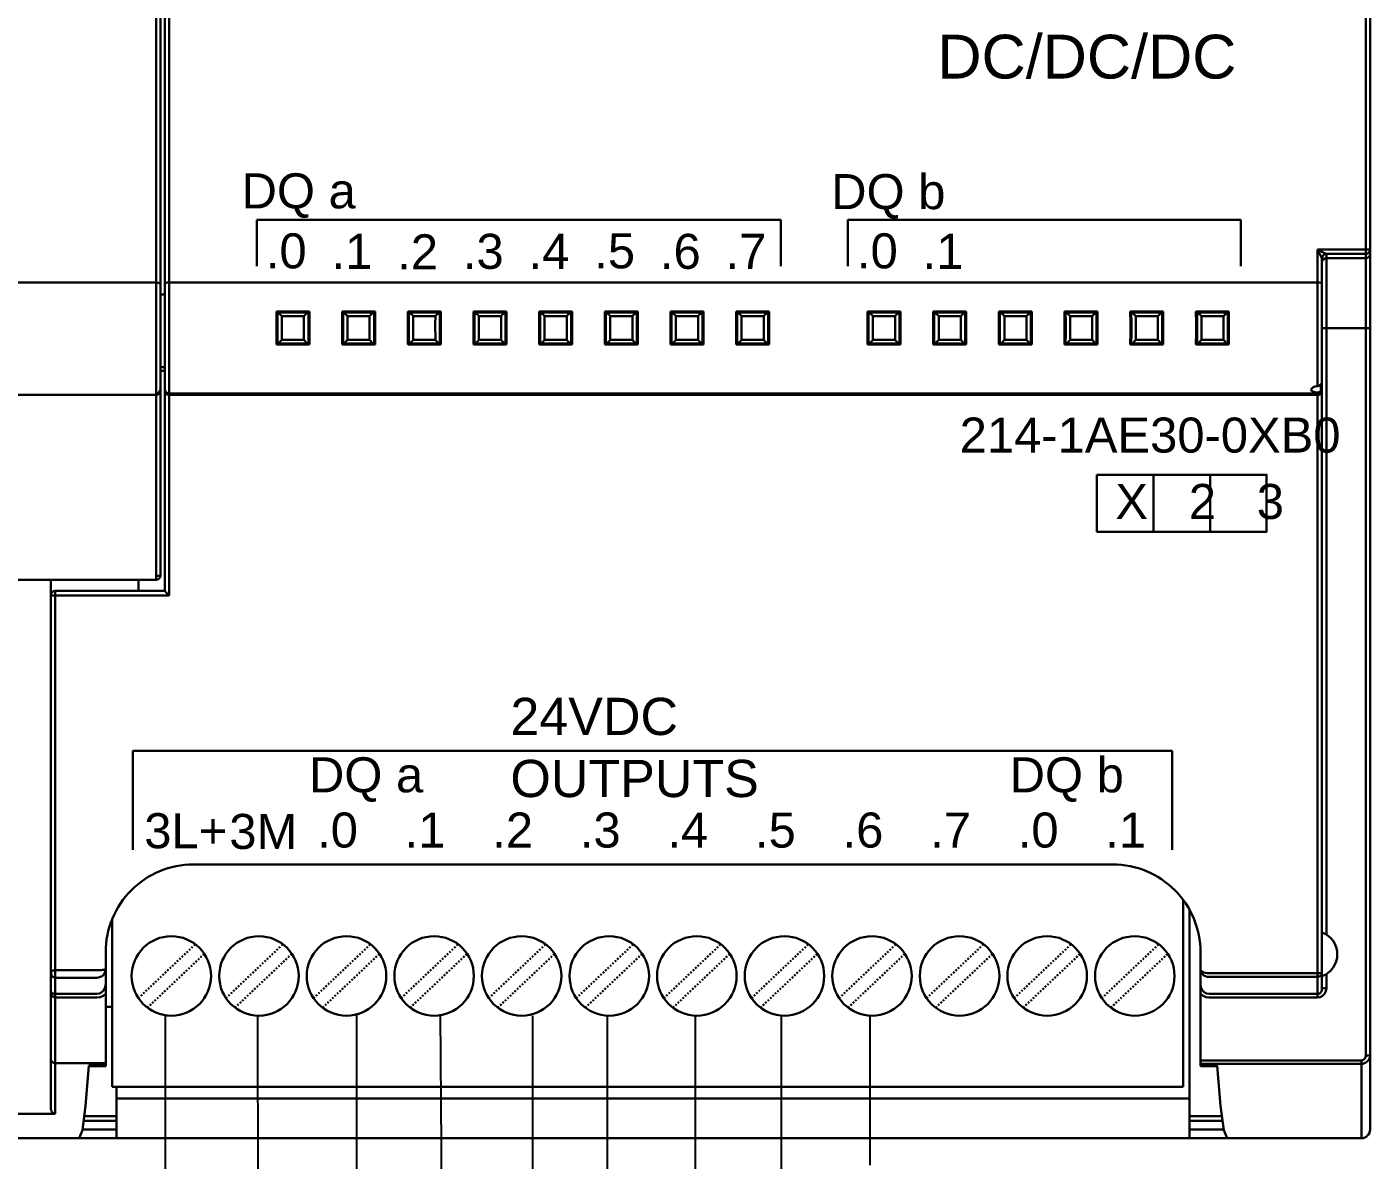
# Model space of a CAD drawing. Extents: x 0 to 414, y 0 to 296.
# Drawn here: x 221.2 to 302.1, y 98.8 to 167.1 of the extents above; entities that cross this region are included whole.
import ezdxf

# ---------------------------------------------------------------- set-up
doc = ezdxf.new("R2010")
doc.units = 0
doc.linetypes.add('DOT', pattern=[0.2, 0.1, -0.1])
doc.layers.get('0').update_dxf_attribs({"lineweight": 30})
for name, color, linetype in [('NEUTRE', 5, 'Continuous'), ('POSITIF', 1, 'Continuous'), ('YEL_14_THHN', 2, 'Continuous')]:
    doc.layers.add(name, color=color, linetype=linetype)
doc.styles.get("Standard").update_dxf_attribs({"font": 'arial.ttf'})

msp = doc.modelspace()

# ---------------------------------------------------------------- linework, layer by layer
at = {"color": 7, "linetype": 'Continuous'}
for p, q in [((302.132, 100.683), (302.132, 231.571)), ((301.868, 105.131), (301.868, 227.122)), ((229.497, 133.14), (229.497, 202.412)), ((229.761, 202.693), (229.761, 132.859)), ((228.969, 133.8), (228.969, 201.751)), ((229.233, 134.064), (229.233, 201.488)), ((298.965, 153.701), (301.868, 153.701)), ((298.965, 153.701), (299.067, 153.651)), ((298.965, 153.701), (299.14, 153.354)), ((298.965, 145.483), (298.965, 153.701)), ((299.067, 153.651), (299.27, 153.55)), ((299.14, 153.354), (299.202, 153.23)), ((299.202, 153.23), (299.219, 153.198)), ((299.229, 145.751), (299.229, 153.177)), ((299.229, 145.344), (299.229, 153.177)), ((299.27, 153.55), (299.388, 153.492)), ((299.388, 153.492), (299.44, 153.467)), ((299.49, 153.445), (301.868, 153.445)), ((299.493, 153.439), (299.493, 112.423)), ((301.868, 153.18), (299.493, 153.18)), ((302.117, 153.622), (302.132, 153.707)), ((302.132, 153.707), (302.132, 153.443)), ((228.969, 151.723), (179.424, 151.723)), ((229.497, 151.617), (229.497, 145.294)), ((298.965, 151.723), (229.761, 151.723)), ((229.497, 150.997), (229.233, 150.997)), ((238.209, 149.968), (236.221, 149.968)), ((236.221, 149.968), (236.283, 149.906)), ((236.283, 149.906), (236.341, 149.905)), ((238.09, 149.905), (236.341, 149.905)), ((238.09, 149.905), (238.148, 149.906)), ((238.209, 149.968), (238.148, 149.906)), ((242.168, 149.968), (240.18, 149.968)), ((240.241, 149.906), (240.18, 149.968)), ((240.241, 149.906), (240.299, 149.905)), ((242.048, 149.905), (240.299, 149.905)), ((242.048, 149.905), (242.106, 149.906)), ((242.106, 149.906), (242.168, 149.968)), ((246.126, 149.968), (244.138, 149.968)), ((244.199, 149.906), (244.138, 149.968)), ((244.199, 149.906), (244.257, 149.905)), ((246.007, 149.905), (244.257, 149.905)), ((246.007, 149.905), (246.064, 149.906)), ((246.064, 149.906), (246.126, 149.968)), ((250.084, 149.968), (248.096, 149.968)), ((248.158, 149.906), (248.096, 149.968)), ((248.158, 149.906), (248.216, 149.905)), ((249.965, 149.905), (248.216, 149.905)), ((249.965, 149.905), (250.023, 149.906)), ((250.023, 149.906), (250.084, 149.968)), ((254.043, 149.968), (252.055, 149.968)), ((252.116, 149.906), (252.055, 149.968)), ((252.116, 149.906), (252.174, 149.905)), ((253.923, 149.905), (252.174, 149.905)), ((253.923, 149.905), (253.981, 149.906)), ((253.981, 149.906), (254.043, 149.968)), ((258.001, 149.968), (256.013, 149.968)), ((256.074, 149.906), (256.013, 149.968)), ((256.074, 149.906), (256.132, 149.905)), ((257.882, 149.905), (256.132, 149.905)), ((257.882, 149.905), (257.939, 149.906)), ((257.939, 149.906), (258.001, 149.968)), ((261.959, 149.968), (259.971, 149.968)), ((260.033, 149.906), (259.971, 149.968)), ((260.033, 149.906), (260.091, 149.905)), ((261.84, 149.905), (260.091, 149.905)), ((261.84, 149.905), (261.898, 149.906)), ((261.898, 149.906), (261.959, 149.968)), ((265.918, 149.968), (263.93, 149.968)), ((263.991, 149.906), (263.93, 149.968)), ((263.991, 149.906), (264.049, 149.905)), ((265.798, 149.905), (264.049, 149.905)), ((265.798, 149.905), (265.856, 149.906)), ((265.856, 149.906), (265.918, 149.968)), ((273.834, 149.968), (271.846, 149.968)), ((271.908, 149.906), (271.846, 149.968)), ((271.908, 149.906), (271.965, 149.905)), ((273.715, 149.905), (271.965, 149.905)), ((273.715, 149.905), (273.773, 149.906)), ((273.773, 149.906), (273.834, 149.968)), ((277.792, 149.968), (275.804, 149.968)), ((275.866, 149.906), (275.804, 149.968)), ((275.866, 149.906), (275.924, 149.905)), ((277.673, 149.905), (275.924, 149.905)), ((277.673, 149.905), (277.731, 149.906)), ((277.731, 149.906), (277.792, 149.968)), ((281.751, 149.968), (279.763, 149.968)), ((279.824, 149.906), (279.763, 149.968)), ((279.824, 149.906), (279.882, 149.905)), ((281.631, 149.905), (279.882, 149.905)), ((281.631, 149.905), (281.689, 149.906)), ((281.689, 149.906), (281.751, 149.968)), ((285.709, 149.968), (283.721, 149.968)), ((283.783, 149.906), (283.721, 149.968)), ((283.783, 149.906), (283.821, 149.906)), ((283.821, 149.906), (283.84, 149.905)), ((285.59, 149.905), (283.84, 149.905)), ((285.59, 149.905), (285.648, 149.906)), ((285.648, 149.906), (285.709, 149.968)), ((289.667, 149.968), (287.679, 149.968)), ((287.741, 149.906), (287.679, 149.968)), ((287.741, 149.906), (287.779, 149.906)), ((287.779, 149.906), (287.799, 149.905)), ((289.548, 149.905), (287.799, 149.905)), ((289.548, 149.905), (289.606, 149.906)), ((289.606, 149.906), (289.667, 149.968)), ((293.626, 149.968), (291.638, 149.968)), ((291.699, 149.906), (291.638, 149.968)), ((291.699, 149.906), (291.738, 149.906)), ((291.738, 149.906), (291.757, 149.905)), ((293.506, 149.905), (291.757, 149.905)), ((293.506, 149.905), (293.564, 149.906)), ((293.564, 149.906), (293.626, 149.968)), ((237.883, 149.689), (236.548, 149.689)), ((238.172, 149.179), (238.171, 149.006)), ((238.171, 149.006), (238.172, 148.831)), ((238.173, 149.338), (238.172, 149.179)), ((238.208, 149.654), (238.183, 149.634)), ((238.183, 149.634), (238.208, 149.539)), ((240.206, 149.634), (240.181, 149.539)), ((240.216, 149.276), (240.215, 149.421)), ((240.217, 149.108), (240.216, 149.276)), ((240.218, 148.931), (240.217, 149.108)), ((241.841, 149.689), (240.506, 149.689)), ((242.131, 149.338), (242.13, 149.179)), ((242.13, 149.179), (242.13, 149.006)), ((242.13, 149.006), (242.13, 148.831)), ((242.167, 149.654), (242.141, 149.634)), ((242.141, 149.634), (242.166, 149.539)), ((244.165, 149.634), (244.139, 149.539)), ((244.175, 149.276), (244.173, 149.421)), ((244.176, 149.108), (244.175, 149.276)), ((244.176, 148.931), (244.176, 149.108)), ((245.8, 149.689), (244.464, 149.689)), ((246.09, 149.338), (246.088, 149.179)), ((246.088, 149.179), (246.088, 149.006)), ((246.088, 149.006), (246.088, 148.831)), ((246.125, 149.654), (246.099, 149.634)), ((246.099, 149.634), (246.125, 149.539)), ((248.123, 149.634), (248.098, 149.539)), ((248.133, 149.276), (248.131, 149.421)), ((248.134, 149.108), (248.133, 149.276)), ((248.134, 148.931), (248.134, 149.108)), ((249.758, 149.689), (248.423, 149.689)), ((250.047, 149.179), (250.046, 149.006)), ((250.046, 149.006), (250.046, 148.831)), ((250.048, 149.338), (250.047, 149.179)), ((250.083, 149.654), (250.058, 149.634)), ((250.058, 149.634), (250.083, 149.539)), ((252.081, 149.634), (252.056, 149.539)), ((252.091, 149.276), (252.09, 149.421)), ((252.092, 149.108), (252.091, 149.276)), ((252.093, 148.931), (252.092, 149.108)), ((253.716, 149.689), (252.381, 149.689)), ((254.006, 149.338), (254.005, 149.179)), ((254.005, 149.179), (254.005, 149.006)), ((254.005, 149.006), (254.005, 148.831)), ((254.042, 149.654), (254.016, 149.634)), ((254.016, 149.634), (254.041, 149.539)), ((256.04, 149.634), (256.014, 149.539)), ((256.05, 149.276), (256.048, 149.421)), ((256.051, 149.108), (256.05, 149.276)), ((256.051, 148.931), (256.051, 149.108)), ((257.675, 149.689), (256.339, 149.689)), ((257.965, 149.338), (257.963, 149.179)), ((257.963, 149.179), (257.963, 149.006)), ((257.963, 149.006), (257.963, 148.831)), ((258, 149.654), (257.974, 149.634)), ((257.974, 149.634), (258, 149.539)), ((259.998, 149.634), (259.972, 149.539)), ((260.008, 149.276), (260.006, 149.421)), ((260.009, 149.108), (260.008, 149.276)), ((260.009, 148.931), (260.009, 149.108)), ((261.633, 149.689), (260.298, 149.689)), ((261.922, 149.179), (261.921, 149.006)), ((261.921, 149.006), (261.921, 148.831)), ((261.923, 149.338), (261.922, 149.179)), ((261.958, 149.654), (261.932, 149.634)), ((261.932, 149.634), (261.958, 149.539)), ((263.956, 149.634), (263.931, 149.539)), ((263.966, 149.276), (263.965, 149.421)), ((263.967, 149.108), (263.966, 149.276)), ((263.968, 148.931), (263.967, 149.108)), ((265.591, 149.689), (264.256, 149.689)), ((265.879, 149.006), (265.88, 148.831)), ((265.917, 149.654), (265.891, 149.634)), ((265.891, 149.634), (265.916, 149.539)), ((271.873, 149.634), (271.847, 149.539)), ((271.883, 149.276), (271.881, 149.421)), ((271.884, 149.108), (271.883, 149.276)), ((271.884, 148.931), (271.884, 149.108)), ((273.508, 149.689), (272.172, 149.689)), ((273.797, 149.179), (273.796, 149.006)), ((273.796, 149.006), (273.796, 148.831)), ((273.798, 149.338), (273.797, 149.179)), ((273.833, 149.654), (273.807, 149.634)), ((273.807, 149.634), (273.833, 149.539)), ((275.831, 149.634), (275.806, 149.539)), ((275.841, 149.276), (275.839, 149.421)), ((275.842, 149.108), (275.841, 149.276)), ((275.842, 148.931), (275.842, 149.108)), ((277.466, 149.689), (276.131, 149.689)), ((277.755, 149.179), (277.754, 149.006)), ((277.754, 149.006), (277.755, 148.831)), ((277.756, 149.338), (277.755, 149.179)), ((277.792, 149.654), (277.766, 149.634)), ((277.766, 149.634), (277.791, 149.539)), ((279.789, 149.634), (279.764, 149.539)), ((279.8, 149.276), (279.798, 149.421)), ((279.801, 149.108), (279.8, 149.276)), ((279.801, 148.931), (279.801, 149.108)), ((281.424, 149.689), (280.089, 149.689)), ((281.715, 149.338), (281.713, 149.179)), ((281.713, 149.179), (281.713, 149.006)), ((281.713, 149.006), (281.713, 148.831)), ((281.75, 149.654), (281.724, 149.634)), ((281.724, 149.634), (281.749, 149.539)), ((283.748, 149.634), (283.722, 149.539)), ((283.758, 149.276), (283.756, 149.421)), ((283.759, 149.108), (283.758, 149.276)), ((283.759, 148.931), (283.759, 149.108)), ((285.383, 149.689), (284.047, 149.689)), ((285.672, 149.179), (285.671, 149.006)), ((285.671, 149.006), (285.671, 148.831)), ((285.673, 149.338), (285.672, 149.179)), ((285.708, 149.654), (285.682, 149.634)), ((285.682, 149.634), (285.708, 149.539)), ((287.706, 149.634), (287.681, 149.539)), ((287.716, 149.276), (287.714, 149.421)), ((287.717, 149.108), (287.716, 149.276)), ((287.717, 148.931), (287.717, 149.108)), ((289.341, 149.689), (288.006, 149.689)), ((289.63, 149.179), (289.629, 149.006)), ((289.629, 149.006), (289.63, 148.831)), ((289.631, 149.338), (289.63, 149.179)), ((289.666, 149.654), (289.641, 149.634)), ((289.641, 149.634), (289.666, 149.539)), ((291.664, 149.634), (291.639, 149.539)), ((291.674, 149.276), (291.673, 149.421)), ((291.676, 149.108), (291.674, 149.276)), ((291.676, 148.931), (291.676, 149.108)), ((293.299, 149.689), (291.964, 149.689)), ((299.229, 148.974), (302.132, 148.974)), ((302.132, 148.974), (302.132, 105.175)), ((236.548, 148.259), (237.883, 148.259)), ((238.172, 148.831), (238.173, 148.666)), ((238.173, 148.666), (238.174, 148.522)), ((238.183, 148.314), (238.208, 148.409)), ((240.206, 148.314), (240.181, 148.409)), ((240.181, 148.294), (240.206, 148.314)), ((240.216, 148.599), (240.217, 148.757)), ((240.217, 148.757), (240.218, 148.931)), ((240.506, 148.259), (241.841, 148.259)), ((242.13, 148.831), (242.131, 148.666)), ((242.131, 148.666), (242.133, 148.522)), ((242.141, 148.314), (242.166, 148.409)), ((244.165, 148.314), (244.139, 148.409)), ((244.139, 148.294), (244.165, 148.314)), ((244.174, 148.599), (244.175, 148.757)), ((244.175, 148.757), (244.176, 148.931)), ((244.464, 148.259), (245.8, 148.259)), ((246.088, 148.831), (246.089, 148.666)), ((246.089, 148.666), (246.091, 148.522)), ((246.099, 148.314), (246.125, 148.409)), ((248.097, 148.294), (248.123, 148.314)), ((248.123, 148.314), (248.098, 148.409)), ((248.132, 148.599), (248.134, 148.757)), ((248.134, 148.757), (248.134, 148.931)), ((248.423, 148.259), (249.758, 148.259)), ((250.046, 148.831), (250.048, 148.666)), ((250.048, 148.666), (250.049, 148.522)), ((250.058, 148.314), (250.083, 148.409)), ((252.081, 148.314), (252.056, 148.409)), ((252.056, 148.294), (252.081, 148.314)), ((252.091, 148.599), (252.092, 148.757)), ((252.092, 148.757), (252.093, 148.931)), ((252.381, 148.259), (253.716, 148.259)), ((254.005, 148.831), (254.006, 148.666)), ((254.006, 148.666), (254.008, 148.522)), ((254.016, 148.314), (254.041, 148.409)), ((256.04, 148.314), (256.014, 148.409)), ((256.014, 148.294), (256.04, 148.314)), ((256.049, 148.599), (256.05, 148.757)), ((256.05, 148.757), (256.051, 148.931)), ((256.339, 148.259), (257.675, 148.259)), ((257.963, 148.831), (257.964, 148.666)), ((257.964, 148.666), (257.966, 148.522)), ((257.974, 148.314), (258, 148.409)), ((259.998, 148.314), (259.972, 148.409)), ((259.972, 148.294), (259.998, 148.314)), ((260.007, 148.599), (260.009, 148.757)), ((260.009, 148.757), (260.009, 148.931)), ((260.298, 148.259), (261.633, 148.259)), ((261.921, 148.831), (261.922, 148.666)), ((261.922, 148.666), (261.924, 148.522)), ((261.932, 148.314), (261.958, 148.409)), ((263.93, 148.294), (263.956, 148.314)), ((263.956, 148.314), (263.931, 148.409)), ((263.966, 148.599), (263.967, 148.757)), ((263.967, 148.757), (263.968, 148.931)), ((264.256, 148.259), (265.591, 148.259)), ((265.88, 148.831), (265.881, 148.666)), ((265.881, 148.666), (265.883, 148.522)), ((265.891, 148.314), (265.916, 148.409)), ((271.873, 148.314), (271.847, 148.409)), ((271.847, 148.294), (271.873, 148.314)), ((271.882, 148.599), (271.884, 148.757)), ((271.884, 148.757), (271.884, 148.931)), ((272.172, 148.259), (273.508, 148.259)), ((273.796, 148.831), (273.797, 148.666)), ((273.797, 148.666), (273.799, 148.522)), ((273.807, 148.314), (273.833, 148.409)), ((275.805, 148.294), (275.831, 148.314)), ((275.831, 148.314), (275.806, 148.409)), ((275.84, 148.599), (275.842, 148.757)), ((275.842, 148.757), (275.842, 148.931)), ((276.131, 148.259), (277.466, 148.259)), ((277.755, 148.831), (277.756, 148.666)), ((277.756, 148.666), (277.758, 148.522)), ((277.766, 148.314), (277.791, 148.409)), ((279.789, 148.314), (279.764, 148.409)), ((279.764, 148.294), (279.789, 148.314)), ((279.799, 148.599), (279.8, 148.757)), ((279.8, 148.757), (279.801, 148.931)), ((280.089, 148.259), (281.424, 148.259)), ((281.713, 148.831), (281.714, 148.666)), ((281.714, 148.666), (281.716, 148.522)), ((281.724, 148.314), (281.749, 148.409)), ((283.748, 148.314), (283.722, 148.409)), ((283.722, 148.294), (283.748, 148.314)), ((283.757, 148.599), (283.759, 148.757)), ((283.759, 148.757), (283.759, 148.931)), ((284.047, 148.259), (285.383, 148.259)), ((285.671, 148.831), (285.672, 148.666)), ((285.672, 148.666), (285.674, 148.522)), ((285.682, 148.314), (285.708, 148.409)), ((287.68, 148.294), (287.706, 148.314)), ((287.706, 148.314), (287.681, 148.409)), ((287.715, 148.599), (287.717, 148.757)), ((287.717, 148.757), (287.717, 148.931)), ((288.006, 148.259), (289.341, 148.259)), ((289.63, 148.831), (289.631, 148.666)), ((289.631, 148.666), (289.632, 148.522)), ((289.641, 148.314), (289.666, 148.409)), ((291.664, 148.314), (291.639, 148.409)), ((291.639, 148.294), (291.664, 148.314)), ((291.674, 148.599), (291.675, 148.757)), ((291.675, 148.757), (291.676, 148.931)), ((291.964, 148.259), (293.299, 148.259)), ((236.221, 147.98), (236.283, 148.041)), ((238.209, 147.98), (236.221, 147.98)), ((236.341, 148.042), (236.283, 148.041)), ((236.341, 148.042), (238.09, 148.042)), ((238.148, 148.041), (238.09, 148.042)), ((238.209, 147.98), (238.148, 148.041)), ((240.241, 148.041), (240.18, 147.98)), ((242.168, 147.98), (240.18, 147.98)), ((240.299, 148.042), (240.241, 148.041)), ((240.299, 148.042), (242.048, 148.042)), ((242.106, 148.041), (242.048, 148.042)), ((242.106, 148.041), (242.168, 147.98)), ((244.199, 148.041), (244.138, 147.98)), ((246.126, 147.98), (244.138, 147.98)), ((244.257, 148.042), (244.199, 148.041)), ((244.257, 148.042), (246.007, 148.042)), ((246.064, 148.041), (246.007, 148.042)), ((246.064, 148.041), (246.126, 147.98)), ((248.158, 148.041), (248.096, 147.98)), ((250.084, 147.98), (248.096, 147.98)), ((248.216, 148.042), (248.158, 148.041)), ((248.216, 148.042), (249.965, 148.042)), ((250.023, 148.041), (249.965, 148.042)), ((250.023, 148.041), (250.084, 147.98)), ((252.116, 148.041), (252.055, 147.98)), ((254.043, 147.98), (252.055, 147.98)), ((252.174, 148.042), (252.116, 148.041)), ((252.174, 148.042), (253.923, 148.042)), ((253.981, 148.041), (253.923, 148.042)), ((253.981, 148.041), (254.043, 147.98)), ((256.074, 148.041), (256.013, 147.98)), ((258.001, 147.98), (256.013, 147.98)), ((256.132, 148.042), (256.074, 148.041)), ((256.132, 148.042), (257.882, 148.042)), ((257.939, 148.041), (257.882, 148.042)), ((257.939, 148.041), (258.001, 147.98)), ((260.033, 148.041), (259.971, 147.98)), ((261.959, 147.98), (259.971, 147.98)), ((260.091, 148.042), (260.033, 148.041)), ((260.091, 148.042), (261.84, 148.042)), ((261.898, 148.041), (261.84, 148.042)), ((261.898, 148.041), (261.959, 147.98)), ((263.991, 148.041), (263.93, 147.98)), ((265.918, 147.98), (263.93, 147.98)), ((264.049, 148.042), (263.991, 148.041)), ((264.049, 148.042), (265.798, 148.042)), ((265.856, 148.041), (265.798, 148.042)), ((265.856, 148.041), (265.918, 147.98)), ((271.908, 148.041), (271.846, 147.98)), ((273.834, 147.98), (271.846, 147.98)), ((271.965, 148.042), (271.908, 148.041)), ((271.965, 148.042), (273.715, 148.042)), ((273.773, 148.041), (273.715, 148.042)), ((273.773, 148.041), (273.834, 147.98)), ((275.866, 148.041), (275.804, 147.98)), ((277.792, 147.98), (275.804, 147.98)), ((275.924, 148.042), (275.866, 148.041)), ((275.924, 148.042), (277.673, 148.042)), ((277.731, 148.041), (277.673, 148.042)), ((277.731, 148.041), (277.792, 147.98)), ((279.824, 148.041), (279.763, 147.98)), ((281.751, 147.98), (279.763, 147.98)), ((279.882, 148.042), (279.824, 148.041)), ((279.882, 148.042), (281.631, 148.042)), ((281.689, 148.041), (281.631, 148.042)), ((281.689, 148.041), (281.751, 147.98)), ((283.783, 148.041), (283.721, 147.98)), ((285.709, 147.98), (283.721, 147.98)), ((283.84, 148.042), (283.783, 148.041)), ((283.84, 148.042), (285.59, 148.042)), ((285.648, 148.041), (285.59, 148.042)), ((285.648, 148.041), (285.709, 147.98)), ((287.741, 148.041), (287.679, 147.98)), ((289.667, 147.98), (287.679, 147.98)), ((287.799, 148.042), (287.741, 148.041)), ((287.799, 148.042), (289.548, 148.042)), ((289.567, 148.042), (289.548, 148.042)), ((289.606, 148.041), (289.567, 148.042)), ((289.606, 148.041), (289.667, 147.98)), ((291.699, 148.041), (291.638, 147.98)), ((293.626, 147.98), (291.638, 147.98)), ((291.757, 148.042), (291.699, 148.041)), ((291.757, 148.042), (293.506, 148.042)), ((293.526, 148.042), (293.506, 148.042)), ((293.564, 148.041), (293.526, 148.042)), ((293.564, 148.041), (293.626, 147.98)), ((229.497, 146.608), (229.233, 146.608)), ((229.497, 146.397), (229.233, 146.397)), ((228.969, 144.945), (179.424, 144.945)), ((229.517, 145.193), (229.497, 145.294)), ((298.965, 145.031), (229.761, 145.031)), ((298.965, 144.942), (229.761, 144.942)), ((298.965, 108.633), (298.965, 145.1)), ((299.163, 145.584), (299.163, 145.178)), ((299.163, 145.178), (299.212, 145.256)), ((299.209, 145.193), (299.229, 145.294)), ((299.212, 145.256), (299.229, 145.344)), ((299.229, 109.163), (299.229, 145.294)), ((228.969, 133.8), (179.424, 133.8)), ((222.636, 101.914), (222.636, 133.8)), ((227.913, 133.141), (227.913, 133.8)), ((222.899, 133.141), (229.497, 133.141)), ((222.899, 133.141), (222.899, 101.614)), ((222.899, 132.859), (229.761, 132.859)), ((231.212, 116.648), (286.628, 116.648)), ((290.864, 103.255), (290.864, 114.519)), ((226.33, 103.255), (226.33, 113.375)), ((291.246, 113.925), (291.246, 100.155)), ((225.934, 110.334), (225.934, 111.37)), ((225.934, 104.505), (225.934, 111.37)), ((291.906, 104.505), (291.906, 111.37)), ((222.899, 110.281), (225.406, 110.281)), ((292.434, 110.1), (298.965, 110.1)), ((222.899, 109.824), (225.406, 109.824)), ((292.434, 109.872), (298.965, 109.872)), ((299.493, 110.053), (299.493, 109.203)), ((225.406, 108.848), (222.899, 108.848)), ((225.406, 108.633), (222.899, 108.633)), ((298.965, 108.848), (292.434, 108.848)), ((298.965, 108.633), (292.434, 108.633)), ((225.934, 108.071), (226.33, 108.071)), ((225.934, 104.678), (222.899, 104.678)), ((224.726, 102.11), (224.92, 104.54)), ((224.916, 104.505), (225.934, 104.505)), ((225.934, 104.54), (224.92, 104.54)), ((301.604, 104.845), (291.906, 104.845)), ((301.604, 104.634), (291.906, 104.634)), ((292.92, 104.54), (291.906, 104.54)), ((292.925, 104.505), (291.906, 104.505)), ((293.114, 102.11), (292.92, 104.54)), ((301.604, 100.155), (301.604, 104.845)), ((290.864, 103.255), (226.33, 103.255)), ((226.594, 103.255), (226.594, 100.155)), ((226.594, 102.543), (291.246, 102.543)), ((222.899, 101.614), (192.684, 101.614)), ((224.606, 101.21), (226.594, 101.21)), ((224.641, 101.474), (226.594, 101.474)), ((291.246, 101.474), (293.199, 101.474)), ((291.246, 101.21), (293.235, 101.21)), ((226.594, 100.683), (224.535, 100.683)), ((293.305, 100.683), (291.246, 100.683)), ((157.521, 100.155), (301.604, 100.155)), ((224.331, 100.155), (213.597, 100.155))]:
    msp.add_line(p, q, dxfattribs=at)
for p, q in [((235.038, 155.499), (266.624, 155.499)), ((235.038, 155.499), (235.038, 152.707)), ((266.624, 155.499), (266.624, 152.707)), ((270.662, 155.499), (294.332, 155.499)), ((270.662, 155.499), (270.662, 152.707)), ((294.332, 155.499), (294.332, 152.707)), ((227.571, 117.538), (227.571, 123.493)), ((227.571, 123.493), (290.211, 123.493)), ((290.211, 117.538), (290.211, 123.493))]:
    msp.add_line(p, q)
at = {"linetype": 'DOT'}
for p, q in [((227.906, 108.595), (231.335, 111.843)), ((233.183, 108.595), (236.613, 111.843)), ((238.461, 108.595), (241.89, 111.843)), ((243.739, 108.595), (247.168, 111.843)), ((249.017, 108.595), (252.446, 111.843)), ((254.294, 108.595), (257.724, 111.843)), ((259.572, 108.595), (263.001, 111.843)), ((264.85, 108.595), (268.279, 111.843)), ((270.128, 108.595), (273.557, 111.843)), ((275.405, 108.595), (278.835, 111.843)), ((280.683, 108.595), (284.112, 111.843)), ((285.961, 108.595), (289.39, 111.843)), ((228.45, 108.02), (231.879, 111.269)), ((233.728, 108.02), (237.157, 111.269)), ((239.006, 108.02), (242.435, 111.269)), ((244.283, 108.02), (247.713, 111.269)), ((249.561, 108.02), (252.99, 111.269)), ((254.839, 108.02), (258.268, 111.269)), ((260.117, 108.02), (263.546, 111.269)), ((265.394, 108.02), (268.824, 111.269)), ((270.672, 108.02), (274.101, 111.269)), ((275.95, 108.02), (279.379, 111.269)), ((281.228, 108.02), (284.657, 111.269)), ((286.505, 108.02), (289.935, 111.269))]:
    msp.add_line(p, q, dxfattribs=at)
at = {"color": 7, "linetype": 'Continuous'}
for points in [[(299.219, 153.198), (299.224, 153.188), (299.227, 153.182)], [(299.227, 153.182), (299.263, 153.313), (299.359, 153.409), (299.49, 153.445)], [(299.227, 153.182), (299.228, 153.179), (299.229, 153.177)], [(299.229, 153.177), (299.264, 153.308), (299.361, 153.404), (299.493, 153.439)], [(299.229, 152.917), (299.249, 153.018), (299.306, 153.103)], [(299.306, 153.103), (299.392, 153.16), (299.493, 153.18)], [(299.44, 153.467), (299.459, 153.458), (299.473, 153.452), (299.483, 153.447), (299.49, 153.445)], [(299.49, 153.445), (299.492, 153.442), (299.493, 153.439)], [(301.868, 153.701), (301.969, 153.702), (302.056, 153.703), (302.112, 153.705), (302.132, 153.707)], [(301.868, 153.445), (301.921, 153.45), (301.977, 153.468), (302.032, 153.501), (302.081, 153.552), (302.117, 153.622)], [(302.132, 153.443), (302.112, 153.342), (302.054, 153.257), (301.969, 153.2), (301.868, 153.18)], [(229.233, 151.617), (229.2, 151.669), (229.106, 151.708), (228.969, 151.723)], [(229.497, 151.617), (229.515, 151.657), (229.569, 151.691), (229.655, 151.715), (229.761, 151.723)], [(299.229, 151.617), (299.211, 151.657), (299.156, 151.691), (299.07, 151.715), (298.965, 151.723)], [(236.221, 147.98), (236.223, 148.639), (236.223, 149.308), (236.221, 149.968)], [(236.283, 149.906), (236.285, 149.287), (236.285, 148.661), (236.283, 148.041)], [(236.341, 149.905), (236.407, 149.834), (236.476, 149.762), (236.548, 149.689)], [(238.09, 149.905), (238.023, 149.834), (237.954, 149.762), (237.883, 149.689)], [(238.148, 148.041), (238.146, 148.661), (238.146, 149.287), (238.148, 149.906)], [(238.209, 147.98), (238.207, 148.639), (238.207, 149.308), (238.209, 149.968)], [(240.18, 147.98), (240.182, 148.639), (240.182, 149.308), (240.18, 149.968)], [(240.241, 149.906), (240.243, 149.287), (240.243, 148.661), (240.241, 148.041)], [(240.299, 149.905), (240.366, 149.834), (240.435, 149.762), (240.506, 149.689)], [(242.048, 149.905), (241.982, 149.834), (241.913, 149.762), (241.841, 149.689)], [(242.106, 148.041), (242.104, 148.661), (242.104, 149.287), (242.106, 149.906)], [(242.168, 147.98), (242.166, 148.639), (242.166, 149.308), (242.168, 149.968)], [(244.138, 147.98), (244.14, 148.639), (244.14, 149.308), (244.138, 149.968)], [(244.199, 149.906), (244.201, 149.287), (244.201, 148.661), (244.199, 148.041)], [(244.257, 149.905), (244.324, 149.834), (244.393, 149.762), (244.464, 149.689)], [(246.007, 149.905), (245.94, 149.834), (245.871, 149.762), (245.8, 149.689)], [(246.064, 148.041), (246.063, 148.661), (246.063, 149.287), (246.064, 149.906)], [(246.126, 147.98), (246.124, 148.639), (246.124, 149.308), (246.126, 149.968)], [(248.096, 147.98), (248.098, 148.639), (248.098, 149.308), (248.096, 149.968)], [(248.158, 149.906), (248.16, 149.287), (248.16, 148.661), (248.158, 148.041)], [(248.216, 149.905), (248.282, 149.834), (248.351, 149.762), (248.423, 149.689)], [(249.965, 149.905), (249.898, 149.834), (249.829, 149.762), (249.758, 149.689)], [(250.023, 148.041), (250.021, 148.661), (250.021, 149.287), (250.023, 149.906)], [(250.084, 147.98), (250.082, 148.639), (250.082, 149.308), (250.084, 149.968)], [(252.055, 147.98), (252.057, 148.639), (252.057, 149.308), (252.055, 149.968)], [(252.116, 149.906), (252.118, 149.287), (252.118, 148.661), (252.116, 148.041)], [(252.174, 149.905), (252.241, 149.834), (252.31, 149.762), (252.381, 149.689)], [(253.923, 149.905), (253.857, 149.834), (253.788, 149.762), (253.716, 149.689)], [(253.981, 148.041), (253.979, 148.661), (253.979, 149.287), (253.981, 149.906)], [(254.043, 147.98), (254.041, 148.639), (254.041, 149.308), (254.043, 149.968)], [(256.013, 147.98), (256.015, 148.639), (256.015, 149.308), (256.013, 149.968)], [(256.074, 149.906), (256.076, 149.287), (256.076, 148.661), (256.074, 148.041)], [(256.132, 149.905), (256.199, 149.834), (256.268, 149.762), (256.339, 149.689)], [(257.882, 149.905), (257.815, 149.834), (257.746, 149.762), (257.675, 149.689)], [(257.939, 148.041), (257.938, 148.661), (257.938, 149.287), (257.939, 149.906)], [(258.001, 147.98), (257.999, 148.639), (257.999, 149.308), (258.001, 149.968)], [(259.971, 147.98), (259.973, 148.639), (259.973, 149.308), (259.971, 149.968)], [(260.033, 149.906), (260.035, 149.287), (260.035, 148.661), (260.033, 148.041)], [(260.091, 149.905), (260.157, 149.834), (260.226, 149.762), (260.298, 149.689)], [(261.84, 149.905), (261.773, 149.834), (261.704, 149.762), (261.633, 149.689)], [(261.898, 148.041), (261.896, 148.661), (261.896, 149.287), (261.898, 149.906)], [(261.959, 147.98), (261.957, 148.639), (261.957, 149.308), (261.959, 149.968)], [(263.93, 147.98), (263.931, 148.639), (263.931, 149.308), (263.93, 149.968)], [(263.991, 149.906), (263.993, 149.287), (263.993, 148.661), (263.991, 148.041)], [(264.049, 149.905), (264.115, 149.834), (264.185, 149.762), (264.256, 149.689)], [(265.798, 149.905), (265.732, 149.834), (265.663, 149.762), (265.591, 149.689)], [(265.856, 148.041), (265.854, 148.661), (265.854, 149.287), (265.856, 149.906)], [(265.918, 147.98), (265.916, 148.639), (265.916, 149.308), (265.918, 149.968)], [(271.846, 147.98), (271.848, 148.639), (271.848, 149.308), (271.846, 149.968)], [(271.908, 149.906), (271.909, 149.287), (271.909, 148.661), (271.908, 148.041)], [(271.965, 149.905), (272.032, 149.834), (272.101, 149.762), (272.172, 149.689)], [(273.715, 149.905), (273.648, 149.834), (273.579, 149.762), (273.508, 149.689)], [(273.773, 148.041), (273.771, 148.661), (273.771, 149.287), (273.773, 149.906)], [(273.834, 147.98), (273.832, 148.639), (273.832, 149.308), (273.834, 149.968)], [(275.804, 147.98), (275.806, 148.639), (275.806, 149.308), (275.804, 149.968)], [(275.866, 149.906), (275.868, 149.287), (275.868, 148.661), (275.866, 148.041)], [(275.924, 149.905), (275.99, 149.834), (276.059, 149.762), (276.131, 149.689)], [(277.673, 149.905), (277.607, 149.834), (277.537, 149.762), (277.466, 149.689)], [(277.731, 148.041), (277.729, 148.661), (277.729, 149.287), (277.731, 149.906)], [(277.792, 147.98), (277.79, 148.639), (277.79, 149.308), (277.792, 149.968)], [(279.763, 147.98), (279.765, 148.639), (279.765, 149.308), (279.763, 149.968)], [(279.824, 149.906), (279.826, 149.287), (279.826, 148.661), (279.824, 148.041)], [(279.882, 149.905), (279.949, 149.834), (280.018, 149.762), (280.089, 149.689)], [(281.631, 149.905), (281.565, 149.834), (281.496, 149.762), (281.424, 149.689)], [(281.689, 148.041), (281.687, 148.661), (281.687, 149.287), (281.689, 149.906)], [(281.751, 147.98), (281.749, 148.639), (281.749, 149.308), (281.751, 149.968)], [(283.721, 147.98), (283.723, 148.639), (283.723, 149.308), (283.721, 149.968)], [(283.783, 149.906), (283.784, 149.287), (283.784, 148.661), (283.783, 148.041)], [(283.84, 149.905), (283.907, 149.834), (283.976, 149.762), (284.047, 149.689)], [(285.59, 149.905), (285.523, 149.834), (285.454, 149.762), (285.383, 149.689)], [(285.648, 148.041), (285.646, 148.661), (285.646, 149.287), (285.648, 149.906)], [(285.709, 147.98), (285.707, 148.639), (285.707, 149.308), (285.709, 149.968)], [(287.679, 147.98), (287.681, 148.639), (287.681, 149.308), (287.679, 149.968)], [(287.741, 149.906), (287.743, 149.287), (287.743, 148.661), (287.741, 148.041)], [(287.799, 149.905), (287.865, 149.834), (287.934, 149.762), (288.006, 149.689)], [(289.548, 149.905), (289.482, 149.834), (289.412, 149.762), (289.341, 149.689)], [(289.606, 148.041), (289.604, 148.661), (289.604, 149.287), (289.606, 149.906)], [(289.667, 147.98), (289.665, 148.639), (289.665, 149.308), (289.667, 149.968)], [(291.638, 147.98), (291.64, 148.639), (291.64, 149.308), (291.638, 149.968)], [(291.699, 149.906), (291.701, 149.287), (291.701, 148.661), (291.699, 148.041)], [(291.757, 149.905), (291.824, 149.834), (291.893, 149.762), (291.964, 149.689)], [(293.506, 149.905), (293.44, 149.834), (293.371, 149.762), (293.299, 149.689)], [(293.564, 148.041), (293.562, 148.661), (293.562, 149.287), (293.564, 149.906)], [(293.626, 147.98), (293.624, 148.639), (293.624, 149.308), (293.626, 149.968)], [(236.548, 149.689), (236.549, 148.735), (236.548, 148.259)], [(237.883, 148.259), (237.882, 149.213), (237.883, 149.689)], [(238.183, 149.634), (238.181, 149.624), (238.179, 149.601), (238.178, 149.567), (238.176, 149.523), (238.175, 149.47), (238.173, 149.338)], [(240.215, 149.421), (240.214, 149.482), (240.212, 149.534), (240.211, 149.576), (240.209, 149.607), (240.208, 149.626), (240.206, 149.634)], [(240.506, 149.689), (240.507, 148.735), (240.506, 148.259)], [(241.841, 148.259), (241.84, 149.213), (241.841, 149.689)], [(242.141, 149.634), (242.139, 149.624), (242.138, 149.601), (242.136, 149.567), (242.135, 149.523), (242.133, 149.47), (242.131, 149.338)], [(244.173, 149.421), (244.172, 149.482), (244.171, 149.534), (244.169, 149.576), (244.168, 149.607), (244.166, 149.626), (244.165, 149.634)], [(244.464, 149.689), (244.465, 148.735), (244.464, 148.259)], [(245.8, 148.259), (245.799, 149.213), (245.8, 149.689)], [(246.099, 149.634), (246.097, 149.624), (246.096, 149.601), (246.094, 149.567), (246.093, 149.523), (246.092, 149.47), (246.09, 149.338)], [(248.131, 149.421), (248.13, 149.482), (248.129, 149.534), (248.128, 149.576), (248.126, 149.607), (248.125, 149.626), (248.123, 149.634)], [(248.423, 149.689), (248.424, 148.735), (248.423, 148.259)], [(249.758, 148.259), (249.757, 149.213), (249.758, 149.689)], [(250.058, 149.634), (250.056, 149.624), (250.054, 149.601), (250.053, 149.567), (250.051, 149.523), (250.05, 149.47), (250.048, 149.338)], [(252.09, 149.421), (252.088, 149.482), (252.087, 149.534), (252.086, 149.576), (252.084, 149.607), (252.083, 149.626), (252.081, 149.634)], [(252.381, 149.689), (252.382, 148.735), (252.381, 148.259)], [(253.716, 148.259), (253.715, 149.213), (253.716, 149.689)], [(254.016, 149.634), (254.014, 149.624), (254.012, 149.601), (254.011, 149.567), (254.01, 149.523), (254.008, 149.47), (254.006, 149.338)], [(256.048, 149.421), (256.047, 149.482), (256.046, 149.534), (256.044, 149.576), (256.043, 149.607), (256.041, 149.626), (256.04, 149.634)], [(256.339, 149.689), (256.34, 148.735), (256.339, 148.259)], [(257.674, 148.259), (257.674, 149.213), (257.674, 149.689)], [(257.974, 149.634), (257.972, 149.624), (257.971, 149.601), (257.969, 149.567), (257.968, 149.523), (257.967, 149.47), (257.965, 149.338)], [(260.006, 149.421), (260.005, 149.482), (260.004, 149.534), (260.002, 149.576), (260.001, 149.607), (259.999, 149.626), (259.998, 149.634)], [(260.298, 149.689), (260.298, 148.735), (260.298, 148.259)], [(261.633, 148.259), (261.632, 149.213), (261.633, 149.689)], [(261.932, 149.634), (261.931, 149.624), (261.929, 149.601), (261.928, 149.567), (261.926, 149.523), (261.925, 149.47), (261.923, 149.338)], [(263.965, 149.421), (263.963, 149.482), (263.962, 149.534), (263.961, 149.576), (263.959, 149.607), (263.958, 149.626), (263.956, 149.634)], [(264.256, 149.689), (264.257, 148.735), (264.256, 148.259)], [(265.591, 148.259), (265.59, 149.213), (265.591, 149.689)], [(265.881, 149.261), (265.88, 149.179), (265.879, 149.006)], [(265.891, 149.634), (265.889, 149.624), (265.887, 149.601), (265.886, 149.567), (265.885, 149.523), (265.883, 149.47), (265.882, 149.408), (265.881, 149.261)], [(271.881, 149.421), (271.88, 149.482), (271.879, 149.534), (271.877, 149.576), (271.876, 149.607), (271.874, 149.626), (271.873, 149.634)], [(272.173, 149.689), (272.173, 148.735), (272.173, 148.259)], [(273.508, 148.259), (273.507, 149.213), (273.508, 149.689)], [(273.807, 149.634), (273.806, 149.624), (273.804, 149.601), (273.803, 149.567), (273.801, 149.523), (273.8, 149.47), (273.798, 149.338)], [(275.839, 149.421), (275.838, 149.482), (275.837, 149.534), (275.836, 149.576), (275.834, 149.607), (275.833, 149.626), (275.831, 149.634)], [(276.131, 149.689), (276.132, 148.735), (276.131, 148.259)], [(277.466, 148.259), (277.465, 149.213), (277.466, 149.689)], [(277.766, 149.634), (277.764, 149.624), (277.762, 149.601), (277.761, 149.567), (277.76, 149.523), (277.758, 149.47), (277.756, 149.338)], [(279.798, 149.421), (279.797, 149.482), (279.795, 149.534), (279.794, 149.576), (279.793, 149.607), (279.791, 149.626), (279.789, 149.634)], [(280.089, 149.689), (280.09, 148.735), (280.089, 148.259)], [(281.424, 148.259), (281.424, 149.213), (281.424, 149.689)], [(281.724, 149.634), (281.722, 149.624), (281.721, 149.601), (281.719, 149.567), (281.718, 149.523), (281.717, 149.47), (281.715, 149.338)], [(283.756, 149.421), (283.755, 149.482), (283.754, 149.534), (283.752, 149.576), (283.751, 149.607), (283.749, 149.626), (283.748, 149.634)], [(284.048, 149.689), (284.048, 148.735), (284.048, 148.259)], [(285.383, 148.259), (285.382, 149.213), (285.383, 149.689)], [(285.682, 149.634), (285.681, 149.624), (285.679, 149.601), (285.677, 149.567), (285.676, 149.523), (285.675, 149.47), (285.673, 149.338)], [(287.714, 149.421), (287.713, 149.482), (287.712, 149.534), (287.711, 149.576), (287.709, 149.607), (287.708, 149.626), (287.706, 149.634)], [(288.006, 149.689), (288.007, 148.735), (288.006, 148.259)], [(289.341, 148.259), (289.34, 149.213), (289.341, 149.689)], [(289.641, 149.634), (289.639, 149.624), (289.637, 149.601), (289.636, 149.567), (289.634, 149.523), (289.633, 149.47), (289.631, 149.338)], [(291.673, 149.421), (291.672, 149.482), (291.67, 149.534), (291.669, 149.576), (291.668, 149.607), (291.666, 149.626), (291.664, 149.634)], [(291.964, 149.689), (291.965, 148.735), (291.964, 148.259)], [(293.299, 148.259), (293.298, 149.213), (293.299, 149.689)], [(236.341, 148.042), (236.407, 148.114), (236.476, 148.186), (236.548, 148.259)], [(238.09, 148.042), (238.023, 148.114), (237.954, 148.186), (237.883, 148.259)], [(238.174, 148.522), (238.176, 148.462), (238.177, 148.411), (238.178, 148.37), (238.18, 148.34), (238.181, 148.321), (238.183, 148.314)], [(240.206, 148.314), (240.208, 148.322), (240.21, 148.342), (240.211, 148.374), (240.212, 148.416), (240.214, 148.468), (240.216, 148.599)], [(240.299, 148.042), (240.366, 148.114), (240.435, 148.186), (240.506, 148.259)], [(242.048, 148.042), (241.982, 148.114), (241.913, 148.186), (241.841, 148.259)], [(242.133, 148.522), (242.134, 148.462), (242.135, 148.411), (242.136, 148.37), (242.138, 148.34), (242.139, 148.321), (242.141, 148.314)], [(244.165, 148.314), (244.166, 148.322), (244.168, 148.342), (244.169, 148.374), (244.171, 148.416), (244.172, 148.468), (244.174, 148.599)], [(244.257, 148.042), (244.324, 148.114), (244.393, 148.186), (244.464, 148.259)], [(246.007, 148.042), (245.94, 148.114), (245.871, 148.186), (245.8, 148.259)], [(246.091, 148.522), (246.092, 148.462), (246.093, 148.411), (246.095, 148.37), (246.096, 148.34), (246.098, 148.321), (246.099, 148.314)], [(248.123, 148.314), (248.125, 148.322), (248.126, 148.342), (248.128, 148.374), (248.129, 148.416), (248.13, 148.468), (248.132, 148.599)], [(248.216, 148.042), (248.282, 148.114), (248.351, 148.186), (248.423, 148.259)], [(249.965, 148.042), (249.898, 148.114), (249.829, 148.186), (249.758, 148.259)], [(250.049, 148.522), (250.05, 148.462), (250.052, 148.411), (250.053, 148.37), (250.055, 148.34), (250.056, 148.321), (250.058, 148.314)], [(252.081, 148.314), (252.083, 148.322), (252.084, 148.342), (252.086, 148.374), (252.087, 148.416), (252.089, 148.468), (252.091, 148.599)], [(252.174, 148.042), (252.241, 148.114), (252.31, 148.186), (252.381, 148.259)], [(253.923, 148.042), (253.857, 148.114), (253.788, 148.186), (253.716, 148.259)], [(254.008, 148.522), (254.009, 148.462), (254.01, 148.411), (254.011, 148.37), (254.013, 148.34), (254.014, 148.321), (254.016, 148.314)], [(256.04, 148.314), (256.041, 148.322), (256.043, 148.342), (256.044, 148.374), (256.046, 148.416), (256.047, 148.468), (256.049, 148.599)], [(256.132, 148.042), (256.199, 148.114), (256.268, 148.186), (256.339, 148.259)], [(257.882, 148.042), (257.815, 148.114), (257.746, 148.186), (257.675, 148.259)], [(257.966, 148.522), (257.967, 148.462), (257.968, 148.411), (257.97, 148.37), (257.971, 148.34), (257.973, 148.321), (257.974, 148.314)], [(259.998, 148.314), (260, 148.322), (260.001, 148.342), (260.003, 148.374), (260.004, 148.416), (260.005, 148.468), (260.007, 148.599)], [(260.091, 148.042), (260.157, 148.114), (260.226, 148.186), (260.298, 148.259)], [(261.84, 148.042), (261.773, 148.114), (261.704, 148.186), (261.633, 148.259)], [(261.924, 148.522), (261.925, 148.462), (261.927, 148.411), (261.928, 148.37), (261.929, 148.34), (261.931, 148.321), (261.932, 148.314)], [(263.956, 148.314), (263.958, 148.322), (263.959, 148.342), (263.961, 148.374), (263.962, 148.416), (263.963, 148.468), (263.966, 148.599)], [(264.049, 148.042), (264.115, 148.114), (264.185, 148.186), (264.256, 148.259)], [(265.798, 148.042), (265.732, 148.114), (265.663, 148.186), (265.591, 148.259)], [(265.883, 148.522), (265.884, 148.462), (265.885, 148.411), (265.886, 148.37), (265.888, 148.34), (265.889, 148.321), (265.891, 148.314)], [(271.873, 148.314), (271.874, 148.322), (271.876, 148.342), (271.877, 148.374), (271.879, 148.416), (271.88, 148.468), (271.882, 148.599)], [(271.965, 148.042), (272.032, 148.114), (272.101, 148.186), (272.172, 148.259)], [(273.715, 148.042), (273.648, 148.114), (273.579, 148.186), (273.508, 148.259)], [(273.799, 148.522), (273.8, 148.462), (273.802, 148.411), (273.803, 148.37), (273.804, 148.34), (273.806, 148.321), (273.807, 148.314)], [(275.831, 148.314), (275.833, 148.322), (275.834, 148.342), (275.836, 148.374), (275.837, 148.416), (275.838, 148.468), (275.84, 148.599)], [(275.924, 148.042), (275.99, 148.114), (276.059, 148.186), (276.131, 148.259)], [(277.673, 148.042), (277.607, 148.114), (277.537, 148.186), (277.466, 148.259)], [(277.758, 148.522), (277.759, 148.462), (277.76, 148.411), (277.761, 148.37), (277.763, 148.34), (277.764, 148.321), (277.766, 148.314)], [(279.789, 148.314), (279.791, 148.322), (279.793, 148.342), (279.794, 148.374), (279.795, 148.416), (279.797, 148.468), (279.799, 148.599)], [(279.882, 148.042), (279.949, 148.114), (280.018, 148.186), (280.089, 148.259)], [(281.631, 148.042), (281.565, 148.114), (281.496, 148.186), (281.424, 148.259)], [(281.716, 148.522), (281.717, 148.462), (281.718, 148.411), (281.72, 148.37), (281.721, 148.34), (281.723, 148.321), (281.724, 148.314)], [(283.748, 148.314), (283.749, 148.322), (283.751, 148.342), (283.752, 148.374), (283.754, 148.416), (283.755, 148.468), (283.757, 148.599)], [(283.84, 148.042), (283.907, 148.114), (283.976, 148.186), (284.047, 148.259)], [(285.59, 148.042), (285.523, 148.114), (285.454, 148.186), (285.383, 148.259)], [(285.674, 148.522), (285.675, 148.462), (285.677, 148.411), (285.678, 148.37), (285.679, 148.34), (285.681, 148.321), (285.682, 148.314)], [(287.706, 148.314), (287.708, 148.322), (287.709, 148.342), (287.711, 148.374), (287.712, 148.416), (287.713, 148.468), (287.715, 148.599)], [(287.799, 148.042), (287.865, 148.114), (287.934, 148.186), (288.006, 148.259)], [(289.548, 148.042), (289.482, 148.114), (289.412, 148.186), (289.341, 148.259)], [(289.632, 148.522), (289.634, 148.462), (289.635, 148.411), (289.636, 148.37), (289.638, 148.34), (289.639, 148.321), (289.641, 148.314)], [(291.664, 148.314), (291.666, 148.322), (291.668, 148.342), (291.669, 148.374), (291.67, 148.416), (291.672, 148.468), (291.674, 148.599)], [(291.757, 148.042), (291.824, 148.114), (291.893, 148.186), (291.964, 148.259)], [(293.506, 148.042), (293.44, 148.114), (293.371, 148.186), (293.299, 148.259)], [(299.229, 145.751), (299.212, 145.662), (299.163, 145.584)], [(228.969, 145.034), (229.1, 145.069), (229.196, 145.164), (229.233, 145.295)], [(229.233, 145.188), (229.212, 145.093), (229.156, 145.016), (229.071, 144.964), (228.969, 144.945)], [(229.497, 145.184), (229.506, 145.119), (229.537, 145.056), (229.589, 145), (229.664, 144.958), (229.761, 144.942)], [(229.761, 145.031), (229.66, 145.051), (229.574, 145.108), (229.517, 145.193)], [(298.965, 145.483), (298.804, 145.443), (298.678, 145.385), (298.597, 145.319), (298.569, 145.254)], [(298.569, 145.254), (298.597, 145.197), (298.678, 145.151), (298.804, 145.119), (298.965, 145.1)], [(299.163, 145.584), (299.107, 145.538), (299.038, 145.503), (298.965, 145.483)], [(298.965, 145.031), (299.066, 145.051), (299.152, 145.108), (299.209, 145.193)], [(299.229, 145.184), (299.215, 145.106), (299.176, 145.038), (299.118, 144.987), (299.046, 144.953), (298.965, 144.942)], [(298.965, 145.1), (299.038, 145.106), (299.107, 145.133), (299.163, 145.178)], [(229.233, 134.064), (229.199, 134.056), (229.102, 134.049), (228.969, 134.047)], [(222.636, 132.877), (222.641, 132.873), (222.659, 132.869), (222.693, 132.866), (222.744, 132.862), (222.814, 132.86), (222.899, 132.859)], [(229.497, 133.14), (229.516, 133.114), (229.563, 133.063), (229.623, 132.998), (229.692, 132.928), (229.761, 132.859)], [(222.636, 110.126), (222.639, 110.153), (222.65, 110.177), (222.665, 110.197), (222.684, 110.215), (222.705, 110.231), (222.729, 110.244), (222.755, 110.256), (222.783, 110.265), (222.812, 110.272), (222.841, 110.277), (222.87, 110.28), (222.899, 110.281)], [(222.636, 110.126), (222.639, 110.075), (222.65, 110.028), (222.665, 109.987), (222.684, 109.952), (222.705, 109.922), (222.729, 109.896), (222.755, 109.874), (222.783, 109.855), (222.812, 109.841), (222.841, 109.832), (222.87, 109.826), (222.899, 109.824)], [(225.406, 110.281), (225.484, 110.281), (225.567, 110.283), (225.654, 110.287), (225.739, 110.293), (225.817, 110.301), (225.88, 110.311), (225.92, 110.322), (225.934, 110.334)], [(225.934, 110.334), (225.909, 110.178), (225.834, 110.036), (225.717, 109.922), (225.57, 109.849), (225.406, 109.824)], [(292.434, 109.872), (292.308, 109.885), (292.202, 109.919), (292.117, 109.964), (292.051, 110.015), (292.002, 110.069), (291.965, 110.122), (291.938, 110.175), (291.92, 110.227), (291.91, 110.279), (291.906, 110.334)], [(291.906, 110.334), (291.91, 110.306), (291.92, 110.28), (291.938, 110.254), (291.965, 110.227), (292.002, 110.2), (292.052, 110.172), (292.117, 110.146), (292.202, 110.123), (292.308, 110.106), (292.434, 110.1)], [(298.965, 110.1), (299.066, 110.102), (299.152, 110.108), (299.209, 110.116), (299.229, 110.126)], [(299.229, 110.126), (299.209, 110.029), (299.152, 109.946), (299.066, 109.891), (298.965, 109.872)], [(225.934, 109.448), (225.906, 109.253), (225.825, 109.083), (225.705, 108.954), (225.562, 108.875), (225.406, 108.848)], [(292.434, 108.848), (292.279, 108.874), (292.135, 108.953), (292.015, 109.082), (291.935, 109.253), (291.906, 109.448)], [(222.899, 108.848), (222.83, 108.854), (222.773, 108.868), (222.731, 108.886), (222.701, 108.905), (222.678, 108.924), (222.66, 108.943), (222.647, 108.965), (222.639, 108.988), (222.636, 109.014)], [(222.899, 108.633), (222.83, 108.647), (222.773, 108.68), (222.731, 108.721), (222.701, 108.764), (222.678, 108.807), (222.66, 108.852), (222.647, 108.902), (222.639, 108.955), (222.636, 109.014)], [(225.934, 108.851), (225.774, 108.731), (225.596, 108.658), (225.406, 108.633)], [(292.434, 108.633), (292.246, 108.658), (292.067, 108.731), (291.906, 108.851)], [(299.493, 109.203), (299.464, 109.018), (299.384, 108.856), (299.264, 108.734), (299.121, 108.659), (298.965, 108.633)], [(299.229, 109.163), (299.215, 109.061), (299.174, 108.971), (299.114, 108.903), (299.043, 108.862), (298.965, 108.848)], [(299.229, 109.163), (299.264, 109.183), (299.361, 109.197), (299.493, 109.203)], [(222.636, 104.889), (222.652, 104.815), (222.704, 104.747), (222.789, 104.697), (222.899, 104.678)], [(302.132, 105.175), (302.126, 105.095), (302.106, 105.01), (302.072, 104.925), (302.022, 104.845), (301.958, 104.774), (301.881, 104.715), (301.794, 104.671), (301.7, 104.643), (301.604, 104.634)], [(301.868, 105.131), (301.865, 105.089), (301.855, 105.044), (301.838, 104.999), (301.813, 104.957), (301.781, 104.919), (301.742, 104.888), (301.699, 104.864), (301.652, 104.85), (301.604, 104.845)], [(302.132, 105.175), (302.096, 105.153), (302, 105.137), (301.868, 105.131)], [(224.331, 100.155), (224.53, 100.644), (224.726, 102.11)], [(293.509, 100.155), (293.31, 100.644), (293.114, 102.11)], [(222.639, 101.875), (222.637, 101.888), (222.636, 101.901), (222.636, 101.914)], [(222.639, 101.875), (222.677, 101.767), (222.742, 101.688), (222.819, 101.638), (222.899, 101.614)]]:
    msp.add_lwpolyline(points, dxfattribs=at)
for points in [[(285.669, 140.136), (289.077, 140.136), (289.077, 136.699), (285.669, 136.699)], [(289.077, 140.136), (292.486, 140.136), (292.486, 136.699), (289.077, 136.699)], [(292.486, 140.136), (295.895, 140.136), (295.895, 136.699), (292.486, 136.699)]]:
    msp.add_lwpolyline(points, close=True)
for centre in [(229.892, 109.932), (235.17, 109.932), (240.448, 109.932), (245.726, 109.932), (251.003, 109.932), (256.281, 109.932), (261.559, 109.932), (266.837, 109.932), (272.114, 109.932), (277.392, 109.932), (282.67, 109.932), (287.948, 109.932)]:
    msp.add_circle(centre, 2.395, dxfattribs=at)
for centre, radius, start, end in [((228.969, 134.064), 0.264, 270, 0), ((228.969, 134.064), 0.264, 270, 360), ((222.899, 132.877), 0.264, 90, 180), ((231.212, 111.37), 5.278, 89.99999, 180.00051), ((286.628, 111.37), 5.278, 359.9999, 90.00038), ((298.748, 111.238), 1.404, 290.01596, 69.98404), ((301.604, 100.683), 0.528, 270, 0), ((301.604, 100.683), 0.528, 270, 0)]:
    msp.add_arc(centre, radius, start, end, dxfattribs=at)
at = {"layer": 'NEUTRE', "color": 5}
msp.add_line((235.076, 107.568), (235.123, 85.616), dxfattribs=at)
at = {"layer": 'POSITIF'}
msp.add_line((229.521, 107.602), (229.512, 89.213), dxfattribs=at)
at = {"layer": 'YEL_14_THHN', "color": 6}
msp.add_line((241.089, 81.777), (241.069, 107.625), dxfattribs=at)
at = {"layer": 'YEL_14_THHN', "color": 64}
msp.add_line((246.229, 92.79), (246.104, 107.625), dxfattribs=at)
at = {"layer": 'YEL_14_THHN', "color": 103}
msp.add_line((251.669, 94.706), (251.672, 107.528), dxfattribs=at)
at = {"layer": 'YEL_14_THHN', "color": 62}
msp.add_line((256.182, 95.376), (256.182, 107.489), dxfattribs=at)
at = {"layer": 'YEL_14_THHN', "color": 212}
msp.add_line((261.449, 107.54), (261.449, 96.133), dxfattribs=at)
at = {"layer": 'YEL_14_THHN', "color": 43}
msp.add_line((266.642, 107.545), (266.642, 96.989), dxfattribs=at)
at = {"layer": 'YEL_14_THHN', "color": 71}
msp.add_line((271.992, 107.54), (271.992, 98.53), dxfattribs=at)

# ---------------------------------------------------------------- texts
for s, insert, char_height, width, attachment_point in [('DC/DC/DC', (294.073, 166.65), 2.6389, 21.53322, 3), ('DQ a', (237.565, 155.608), 2.1111, 13.89894, 8), ('DQ b', (273.096, 155.561), 2.1111, 13.89894, 8), ('.0', (236.815, 152.542), 2.1111, 9.14404, 8), ('.1', (240.773, 152.542), 2.1111, 9.14404, 8), ('.2', (244.731, 152.512), 2.1111, 9.14404, 8), ('.3', (248.689, 152.512), 2.1111, 9.14404, 8), ('.4', (252.648, 152.542), 2.1111, 9.14404, 8), ('.5', (256.606, 152.542), 2.1111, 9.14404, 8), ('.6', (260.564, 152.512), 2.1111, 9.14404, 8), ('.7', (264.523, 152.542), 2.1111, 9.14404, 8), ('.0', (272.439, 152.542), 2.1111, 9.14404, 8), ('.1', (276.398, 152.542), 2.1111, 9.14404, 8), ('{\\fArial|b0|i0|c0|p32;214-1AE30-0XB0}', (277.397, 143.581), 2.1111, 32.8535, 1), ('X   2   3', (286.778, 139.58), 2.1111, 16.59653, 1), ('24VDC OUTPUTS', (250.323, 126.694), 2.24304, 19.82423, 1), ('DQ a', (238.185, 123.108), 2.1111, 8.0466, 1), ('DQ b', (280.407, 123.108), 2.1111, 8.55658, 1), ('.0', (239.905, 119.78), 2.1111, 7.00194, 2), ('.2', (250.46, 119.78), 2.1111, 7.00194, 2), ('.3', (255.738, 119.78), 2.1111, 7.00194, 2), ('.6', (271.571, 119.78), 2.1111, 7.00194, 2), ('.0', (282.127, 119.78), 2.1111, 7.00194, 2), ('3L+', (228.258, 119.74), 2.1111, 4.70541, 1), ('3M', (233.382, 119.697), 2.1111, 4.70541, 1), ('.1', (245.182, 119.78), 2.1111, 7.00194, 2), ('.4', (261.016, 119.78), 2.1111, 7.00194, 2), ('.5', (266.293, 119.78), 2.1111, 7.00194, 2), ('.7', (276.849, 119.78), 2.1111, 7.00194, 2), ('.1', (287.404, 119.78), 2.1111, 7.00194, 2)]:
    msp.add_mtext(s, dxfattribs=dict(insert=insert, char_height=char_height, width=width, attachment_point=attachment_point))

doc.saveas('drawing.dxf')
